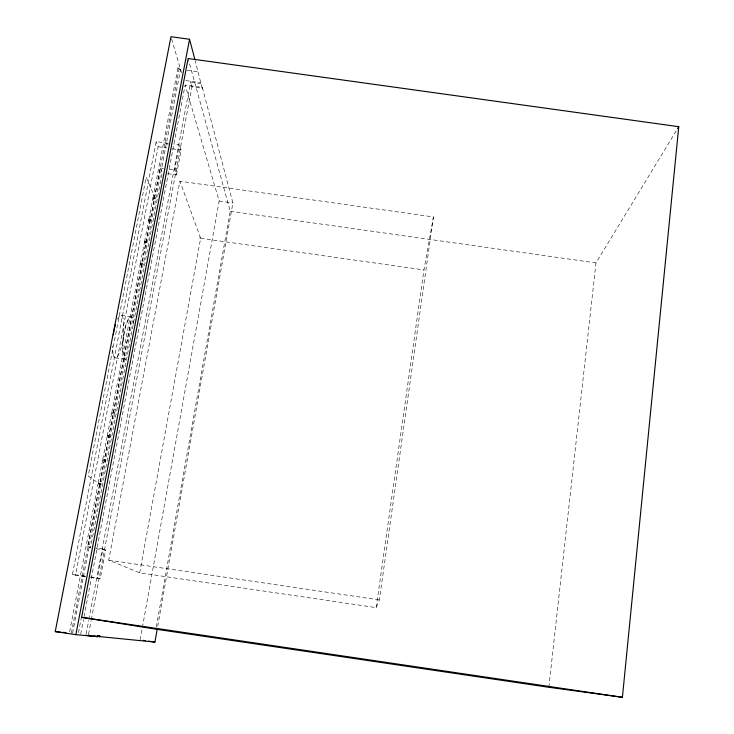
<?xml version="1.0" encoding="UTF-8"?>
<svg xmlns="http://www.w3.org/2000/svg" width="734" height="734" viewBox="0 0 734 734"><rect width="100%" height="100%" fill="white"/><g stroke="black" fill="none" stroke-linecap="round" stroke-linejoin="round"><path stroke-width="0.55" stroke-dasharray="3.67 2.75" d="M122.771 342.035L122.67 352.192M548.839 687.281L595.98 262.882L676.968 129.624M376.175 607.614L423.949 269.938L433.418 216.925L179.903 181.206L108.733 560.143L139.689 572.841L376.175 607.614L379.368 599.907L433.418 216.925M156.314 626.928L230.219 211.227L188.418 59.61M157.718 626.267L232.889 202.914L202.309 87.438L185.142 85.043L83.731 618.331M154.975 197.033L154.461 197.437A2.56 0.844 12.5 0 0 153.011 198.079A2.56 0.844 12.5 0 0 155.232 199.235L155.691 199.318L146.167 177.197L88.181 476.017L100.98 484.908L97.998 484.11L99.925 484.174M140.139 639.883L142.167 628.607M142.378 627.478L219.172 200.978L185.142 85.043M139.689 572.841L200.639 238.293L179.903 181.206M200.896 83.548L190.601 82.116L191.941 86.851L202.144 88.273L195.308 61.023M202.144 88.273L202.309 87.438M80.731 634.084L83.52 619.459M86.153 633.965L88.713 620.45M88.924 619.322L190.757 81.272M102.944 548.949L105.623 550.142L100.219 578.796L97.466 577.906L102.944 548.949L96.374 547.986M167.673 173.692L176.408 174.921L174.619 170.013L179.371 144.892L173.875 144.121M88.566 634.204L91.117 620.689M91.337 619.56L192.097 86.016M176.408 174.921L181.105 150.03L179.371 144.892M168.38 143.35L156.186 141.552L72.446 574.318L85.373 576.126M160.269 167.994L162.214 172.93L90.475 547.922L87.63 546.702L160.269 167.994L163.581 168.462M165.086 142.882L165.104 142.8A7.872 2.908 13.2 0 1 168.068 144.433M71.345 633.167L179.463 67.115A2.505 1.073 14.1 0 0 177.995 67.987A2.505 1.073 14.1 0 0 180.124 69.354L182.766 69.748M72.556 633.286L180.564 69.446M78.465 632.717L81.254 618.092M84.887 576.64L75.474 575.254L158.159 146.717L156.186 141.552M69.647 631.745L97.998 484.11M98.191 483.119L101.173 483.917L98.191 483.119L102.576 460.31L104.494 460.337L105.531 461.172L102.576 460.31M102.76 459.328L104.678 459.346L105.714 460.19L102.76 459.328L107.109 436.702L109.027 436.693L110.036 437.62L107.109 436.702M107.292 435.73L109.21 435.712L110.228 436.647L107.292 435.73L111.605 413.288L113.522 413.242L114.513 414.26L111.605 413.288M111.797 412.315L113.706 412.269L114.697 413.297L111.797 412.315L140.212 264.378M140.387 263.451L144.451 242.33M144.626 241.413L148.653 220.457M148.828 219.549L152.819 198.749M152.993 197.85L177.995 67.702M128.468 318.611L125.597 325.795A20.846 4.588 -82.3 0 0 122.771 342.035M117.44 319.18L119.945 315.528A22.892 5.239 -82.1 0 1 123.294 319.143L123.651 332.713A20.791 4.753 -82.2 0 1 120.89 348.421L118.018 355.623L116.541 357.43A22.882 5.23 -82.2 0 1 113.082 354.329M115.155 357.825L125.395 359.302L126.725 358.889M133.891 324.318L132.634 318.015L131.542 316.785L130.23 316.996L127.303 321.666L125.89 325.832A20.846 4.597 -82.1 0 0 123.037 342.072L122.899 352.118L123.404 355.816L124.257 358.256L125.395 359.302M72.547 574.337L75.474 575.254M187.179 70.363L198.189 71.895M185.757 80.575L201.052 82.703M158.159 146.717L166.902 147.947M172.352 148.8L181.105 150.03M169.095 169.233L174.619 170.013M219.172 200.978L232.889 202.914M230.219 211.227L595.98 262.882M199.373 237.788L200.52 237.954M200.639 238.293L423.949 269.938M121.303 315.317L131.542 316.785M87.63 546.702L90.915 547.179M95.888 548.711L105.623 550.142M108.733 560.143L379.368 599.907M90.869 576.933L97.466 577.906M90.374 577.346L100.219 578.796M82.061 575.74L85.474 576.364L82.08 575.639M124.138 357.898L125.092 359.027M175.031 167.811L177.243 173.885M171.591 38.874L181.518 72.703M113.082 354.329L112.375 345.943M154.727 198.382L154.287 198.345A2.56 0.844 12.5 0 0 152.837 198.978A2.56 0.844 12.5 0 0 155.058 200.134L155.516 200.217L154.727 198.382M150.727 219.209L150.287 219.163A2.569 0.798 12.3 0 0 148.846 219.76A2.569 0.798 12.3 0 0 151.085 220.879L151.543 220.971L150.727 219.209M150.553 220.117L150.112 220.072A2.569 0.798 12.2 0 0 148.672 220.668A2.569 0.798 12.2 0 0 150.91 221.787L151.369 221.87L150.553 220.117M146.534 241.11L146.084 241.064A2.578 0.762 12 0 0 144.644 241.624A2.578 0.762 12 0 0 146.901 242.697L147.36 242.789L146.534 241.11M146.36 242.027L145.91 241.981A2.578 0.762 12 0 0 144.47 242.532A2.578 0.762 12 0 0 146.727 243.615L147.185 243.697L146.36 242.027M142.295 263.176L141.855 263.13A2.587 0.716 11.8 0 0 140.414 263.644A2.587 0.716 11.8 0 0 142.69 264.69L143.148 264.772L142.295 263.176M142.121 264.102L141.68 264.057A2.587 0.716 11.8 0 0 140.24 264.57A2.587 0.716 11.8 0 0 142.506 265.607L142.974 265.69L142.121 264.102"/><path stroke-width="1.1" d="M622.414 697.3L678.757 126.688L188.115 58.509L81.63 617.34L155.92 629.185L548.839 687.281L622.414 697.3L81.63 617.34M93.989 636.048L154.911 642.076L157.315 628.524M195.024 59.94L189.546 39.278L170.958 36.7L55.243 631.598L75.859 634.653L97.283 636.662L97.475 635.635L99.787 635.864L99.595 636.883M75.859 634.653L189.546 39.278M677.565 128.643L678.757 126.688M55.243 631.598L60.61 632.121M62.757 632.332L65.977 632.644M143.304 640.351L145.415 640.663M148.58 641.14L154.911 642.076M97.539 635.534L99.787 635.864M88.374 635.222L90.621 635.552M88.227 635.323L90.484 635.653M92.75 635.993L97.283 636.662M85.502 635.204L91.979 636.167M113.256 334.915A20.836 4.771 -82.2 0 1 114.018 330.447M114.238 329.373A20.836 4.771 -82.2 0 1 115.495 324.345"/></g></svg>
